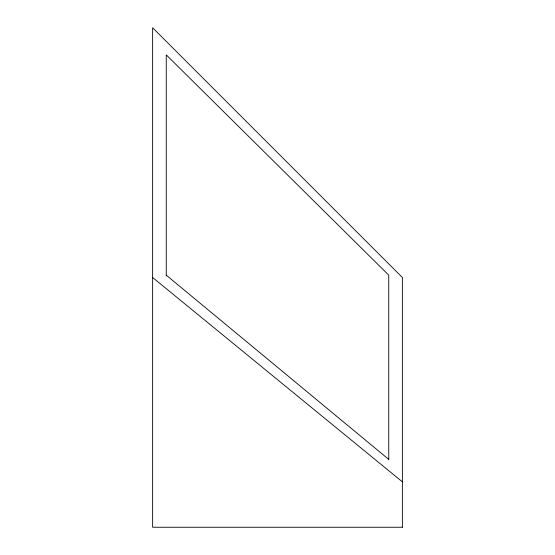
<?xml version="1.0" encoding="UTF-8"?>
<svg xmlns="http://www.w3.org/2000/svg" width="555" height="555" viewBox="0 0 555 555"><rect width="100%" height="100%" fill="white"/><g stroke="black" fill="none" stroke-linecap="round" stroke-linejoin="round"><path stroke-width="0.83" d="M152.625 277.5L402.375 481.844M166.25 275.155L388.75 459.415M388.75 459.679L388.75 275.155L166.25 54.862L166.25 275.884M402.375 527.25L152.625 527.25L152.625 27.75L402.375 277.5L402.375 527.25"/></g></svg>
